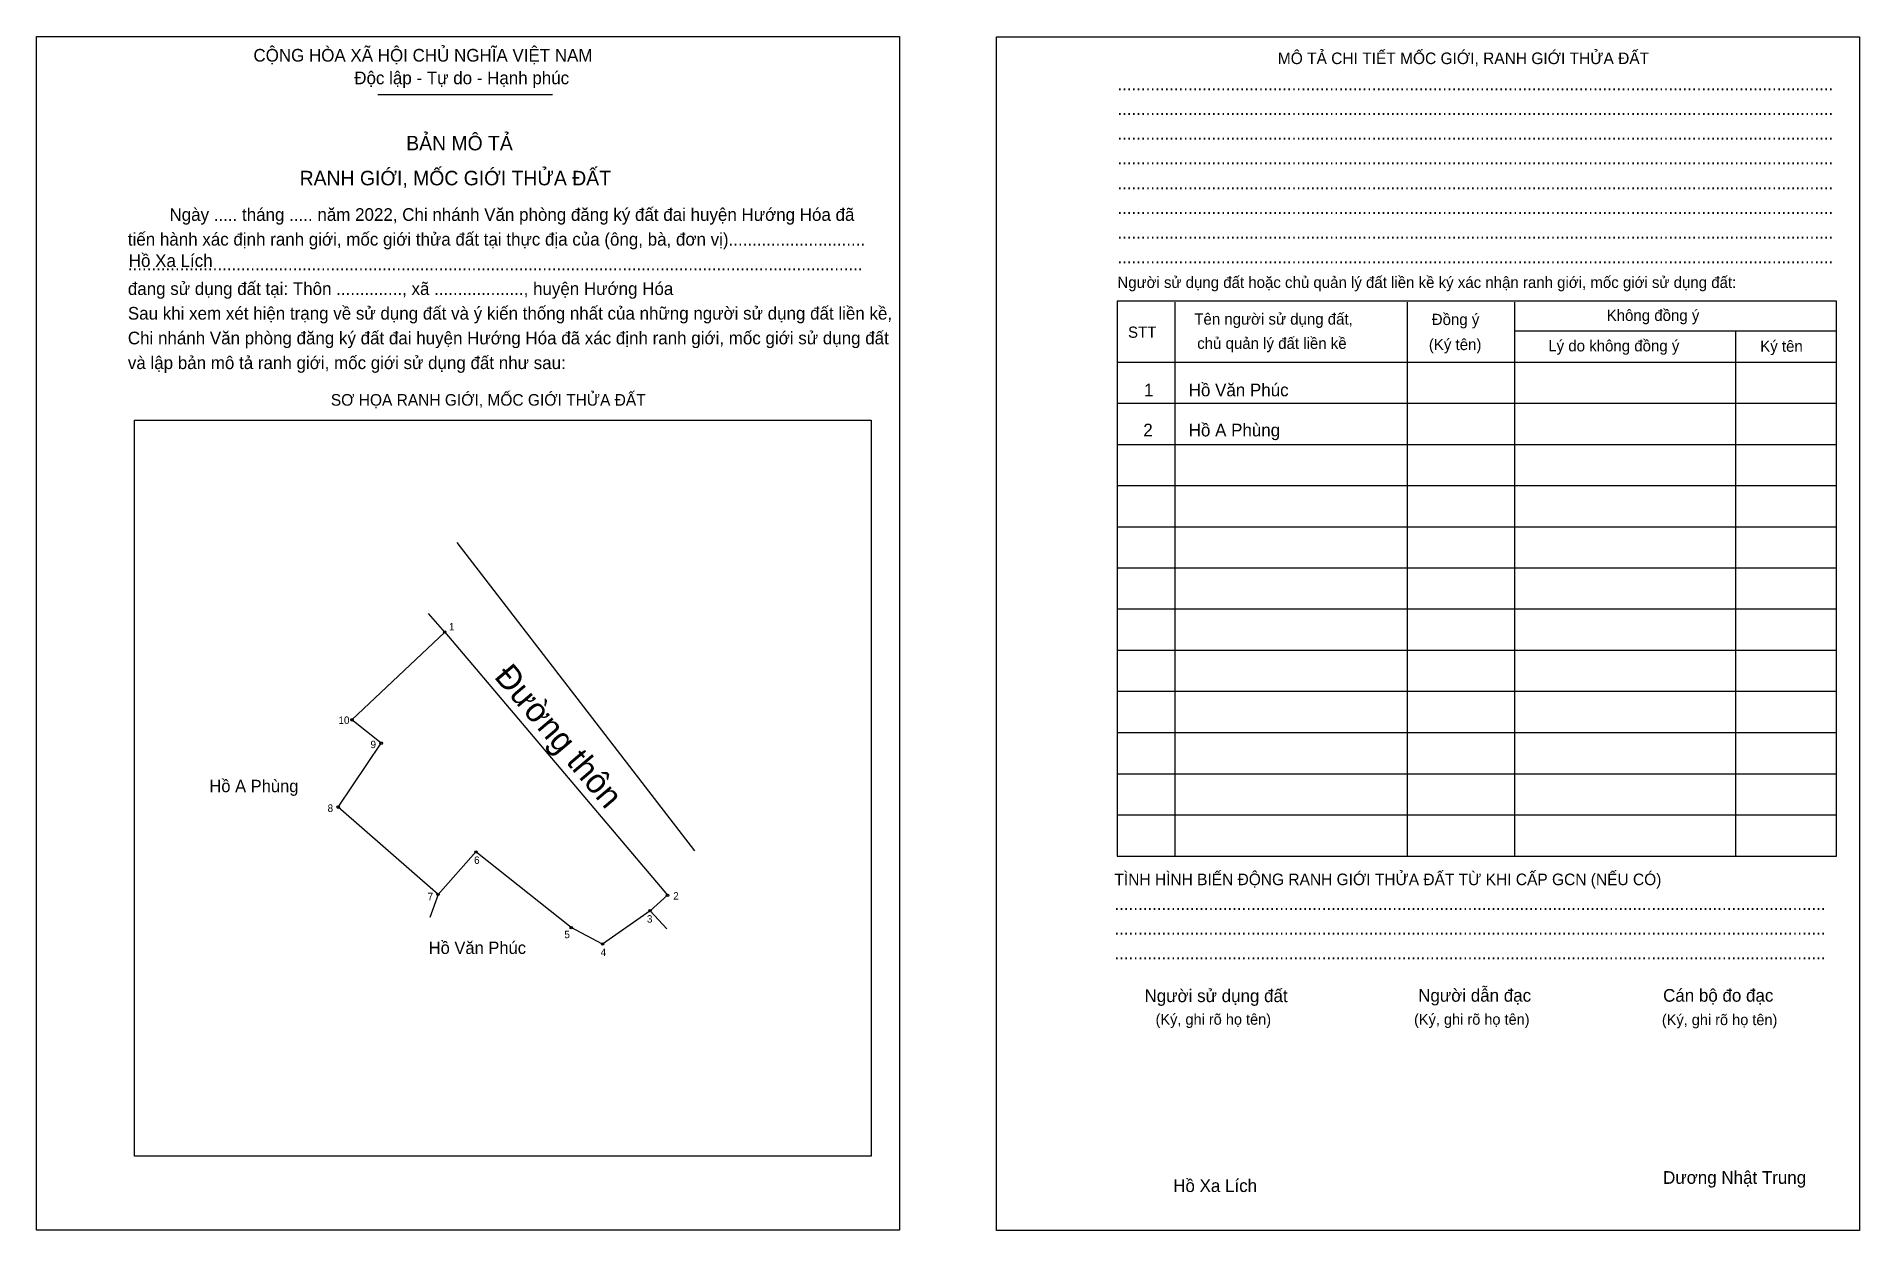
# Model space of a CAD drawing. Extents: x 547369 to 547595, y 1838713 to 1838861.
import ezdxf

# ---------------------------------------------------------------- set-up
doc = ezdxf.new("R2010")
doc.units = 0
for name, color, linetype in [('Level 1', 7, 'Continuous'), ('Level 10', 7, 'Continuous'), ('Level 11', 7, 'Continuous'), ('Level 2', 7, 'Continuous'), ('Level 25', 7, 'Continuous'), ('Level 27', 7, 'Continuous'), ('Level 36', 7, 'Continuous'), ('Level 52', 7, 'Continuous'), ('Level 55', 7, 'Continuous'), ('Level 6', 7, 'Continuous'), ('Level 9', 7, 'Continuous')]:
    doc.layers.add(name, color=color, linetype=linetype)

msp = doc.modelspace()

# ---------------------------------------------------------------- linework, layer by layer
at = {"layer": 'Level 1'}
for p, q in [((547369.39, 1838861.26), (547369.39, 1838861.26)), ((547488.21, 1838861.21), (547488.21, 1838861.21)), ((547411.65, 1838854.08), (547433.24, 1838854.08)), ((547510.29, 1838828.36), (547510.29, 1838759.84)), ((547539.01, 1838828.36), (547539.01, 1838759.84)), ((547552.31, 1838828.36), (547552.31, 1838759.84)), ((547552.31, 1838824.84), (547592.14, 1838824.84)), ((547579.66, 1838824.84), (547579.66, 1838759.84)), ((547503.15, 1838820.97), (547592.14, 1838820.97)), ((547503.15, 1838815.88), (547592.14, 1838815.88)), ((547381.52, 1838813.79), (547381.52, 1838813.79)), ((547503.15, 1838810.78), (547592.14, 1838810.78)), ((547503.15, 1838805.69), (547592.14, 1838805.69)), ((547503.15, 1838800.59), (547592.14, 1838800.59)), ((547503.15, 1838795.5), (547592.14, 1838795.5)), ((547503.15, 1838790.41), (547592.14, 1838790.41)), ((547503.15, 1838785.31), (547592.14, 1838785.31)), ((547503.15, 1838780.22), (547592.14, 1838780.22)), ((547503.15, 1838775.13), (547592.14, 1838775.13)), ((547503.15, 1838770.03), (547592.14, 1838770.03)), ((547503.15, 1838764.94), (547592.14, 1838764.94)), ((547472.69, 1838722.71), (547472.69, 1838722.71)), ((547476.19, 1838713.54), (547476.19, 1838713.54)), ((547595.01, 1838713.49), (547595.01, 1838713.49))]:
    msp.add_line(p, q, dxfattribs=at)
for points in [[(547592.14, 1838828.51), (547503.15, 1838828.51), (547503.15, 1838759.84), (547592.14, 1838759.84)], [(547381.52, 1838813.79), (547472.69, 1838813.79), (547472.69, 1838722.71), (547381.52, 1838722.71)]]:
    msp.add_lwpolyline(points, close=True, dxfattribs=at)
at = {"layer": 'Level 10'}
msp.add_line((547421.43, 1838798.64), (547450.83, 1838760.47), dxfattribs=at)
msp.add_lwpolyline([(547419.91, 1838787.55), (547447.48, 1838754.98), (547445.33, 1838753.07), (547439.46, 1838748.95), (547435.57, 1838750.98), (547423.78, 1838760.34), (547419.09, 1838755.09), (547406.73, 1838765.89), (547412.05, 1838773.8), (547408.43, 1838776.69)], close=True, dxfattribs=at)
at = {"layer": 'Level 11'}
for centre in [(547419.91, 1838787.55), (547419.91, 1838787.55), (547408.43, 1838776.69), (547412.05, 1838773.8), (547406.73, 1838765.89), (547423.78, 1838760.34), (547419.09, 1838755.09), (547447.48, 1838754.98), (547445.33, 1838753.07), (547435.57, 1838750.98), (547439.46, 1838748.95)]:
    msp.add_circle(centre, 0.153, dxfattribs=at)
at = {"layer": 'Level 2'}
for points in [[(547369.39, 1838861.26), (547476.19, 1838861.26), (547476.19, 1838713.54), (547369.39, 1838713.54)], [(547488.21, 1838861.21), (547595.01, 1838861.21), (547595.01, 1838713.49), (547488.21, 1838713.49)]]:
    msp.add_lwpolyline(points, close=True, dxfattribs=at)
at = {"layer": 'Level 25'}
for p, q in [((547412.05, 1838773.8), (547408.43, 1838776.69)), ((547419.09, 1838755.09), (547406.73, 1838765.89)), ((547435.57, 1838750.98), (547423.78, 1838760.34)), ((547447.48, 1838754.98), (547445.33, 1838753.07))]:
    msp.add_line(p, q, dxfattribs=at)
at = {"layer": 'Level 27'}
for p, q in [((547419.91, 1838787.55), (547417.9, 1838789.85)), ((547419.09, 1838755.09), (547418.08, 1838752.21)), ((547445.33, 1838753.07), (547447.41, 1838750.83))]:
    msp.add_line(p, q, dxfattribs=at)

# ---------------------------------------------------------------- texts
at = {"layer": 'Level 1'}
for s, height, p in [('CỘNG HÒA XÃ HỘI CHỦ NGHĨA VIỆT NAM', 1.5688, (547396.24, 1838858.15)), ('MÔ TẢ CHI TIẾT MỐC GIỚI, RANH GIỚI THỬA ĐẤT', 1.4343, (547523.02, 1838857.84)), ('Độc lập - Tự do - Hạnh phúc', 1.5688, (547408.72, 1838855.35)), ('........................................................................................................................................................', 1.56879, (547503.16, 1838854.59)), ('........................................................................................................................................................', 1.56879, (547503.16, 1838851.53)), ('BẢN MÔ TẢ', 1.793, (547415.15, 1838847.17)), ('........................................................................................................................................................', 1.56879, (547503.16, 1838848.48)), ('RANH GIỚI, MỐC GIỚI THỬA ĐẤT', 1.7931, (547401.96, 1838842.84)), ('........................................................................................................................................................', 1.56879, (547503.16, 1838845.42)), ('........................................................................................................................................................', 1.56879, (547503.16, 1838842.36)), ('Ngày ..... tháng ..... năm 2022, Chi nhánh Văn phòng đăng ký đất đai huyện Hướng Hóa đã', 1.5688, (547385.85, 1838838.44)), ('........................................................................................................................................................', 1.56879, (547503.16, 1838839.31)), ('tiến hành xác định ranh giới, mốc giới thửa đất tại thực địa của (ông, bà, đơn vị).............................', 1.56879, (547380.7, 1838835.38)), ('........................................................................................................................................................', 1.56879, (547503.16, 1838836.25)), ('............................................................................................................................................................', 1.56879, (547380.7, 1838832.33)), ('Người sử dụng đất hoặc chủ quản lý đất liền kề ký xác nhận ranh giới, mốc giới sử dụng đất:', 1.3896, (547503.16, 1838830.14)), ('........................................................................................................................................................', 1.56879, (547503.16, 1838833.19)), ('đang sử dụng đất tại: Thôn .............., xã ..................., huyện Hướng Hóa', 1.5688, (547380.7, 1838829.27)), ('Sau khi xem xét hiện trạng về sử dụng đất và ý kiến thống nhất của những người sử dụng đất liền kề,', 1.5688, (547380.7, 1838826.22)), ('Tên người sử dụng đất,', 1.3896, (547512.68, 1838825.6)), ('Đồng ý', 1.39, (547542.07, 1838825.55)), ('Không đồng ý', 1.3896, (547563.72, 1838826.06)), ('Chi nhánh Văn phòng đăng ký đất đai huyện Hướng Hóa đã xác định ranh giới, mốc giới sử dụng đất', 1.5688, (547380.7, 1838823.16)), ('STT', 1.39, (547504.48, 1838823.97)), ('chủ quản lý đất liền kề', 1.3896, (547513.04, 1838822.6)), ('(Ký tên)', 1.39, (547541.71, 1838822.45)), ('Lý do không đồng ý', 1.3896, (547556.49, 1838822.29)), ('Ký tên', 1.39, (547582.72, 1838822.24)), ('và lập bản mô tả ranh giới, mốc giới sử dụng đất như sau:', 1.5688, (547380.7, 1838820.1)), ('SƠ HỌA RANH GIỚI, MỐC GIỚI THỬA ĐẤT', 1.4343, (547405.82, 1838815.57)), ('TÌNH HÌNH BIẾN ĐỘNG RANH GIỚI THỬA ĐẤT TỪ KHI CẤP GCN (NẾU CÓ)', 1.4343, (547502.8, 1838756.23)), ('.......................................................................................................................................................', 1.56879, (547502.8, 1838753.17)), ('.......................................................................................................................................................', 1.56879, (547502.8, 1838750.12)), ('.......................................................................................................................................................', 1.56879, (547502.8, 1838747.06)), ('Người sử dụng đất', 1.5688, (547506.52, 1838741.76)), ('Người dẫn đạc', 1.5688, (547540.39, 1838741.81)), ('Cán bộ đo đạc', 1.5688, (547570.7, 1838741.81)), ('(Ký, ghi rõ họ tên)', 1.3447, (547507.89, 1838738.96)), ('(Ký, ghi rõ họ tên)', 1.3447, (547539.88, 1838738.96)), ('(Ký, ghi rõ họ tên)', 1.3447, (547570.55, 1838738.91)), ('Dương Nhật Trung', 1.5688, (547570.7, 1838719.27))]:
    msp.add_text(s, height=height, dxfattribs=at).set_placement(p)
at = {"layer": 'Level 10'}
msp.add_text('Đường thôn', height=3, rotation=310.2485, dxfattribs=at).set_placement((547425.93, 1838781.98))
at = {"layer": 'Level 36'}
for s, height, p in [('Hồ A Phùng', 1.528, (547390.79, 1838767.74)), ('Hồ Văn Phúc', 1.5281, (547417.93, 1838747.72))]:
    msp.add_text(s, height=height, dxfattribs=at).set_placement(p)
at = {"layer": 'Level 52'}
for s, height, p in [('1', 1.57, (547506.46, 1838816.73)), ('Hồ Văn Phúc', 1.5688, (547511.99, 1838816.73)), ('2', 1.57, (547506.37, 1838811.77)), ('Hồ A Phùng', 1.569, (547511.99, 1838811.77))]:
    msp.add_text(s, height=height, dxfattribs=at).set_placement(p)
at = {"layer": 'Level 55'}
for s, p in [('1', (547419.88, 1838787.55)), ('10', (547408.36, 1838776.69)), ('9', (547412.02, 1838773.8)), ('8', (547406.7, 1838765.89)), ('6', (547423.75, 1838760.34)), ('7', (547419.06, 1838755.09)), ('2', (547447.45, 1838754.98)), ('3', (547445.3, 1838753.07)), ('5', (547435.54, 1838750.98)), ('4', (547439.42, 1838748.95))]:
    msp.add_text(s, height=0.102, dxfattribs=at).set_placement(p)
at = {"layer": 'Level 6'}
for p in [(547380.81, 1838832.74), (547510.07, 1838718.26)]:
    msp.add_text('Hồ Xa Lích', height=1.569, dxfattribs=at).set_placement(p)
at = {"layer": 'Level 9'}
for s, p in [('1', (547420.43, 1838787.75)), ('10', (547406.76, 1838776.19)), ('9', (547410.73, 1838773.19)), ('8', (547405.42, 1838765.3)), ('6', (547423.55, 1838758.87)), ('7', (547417.8, 1838754.37)), ('2', (547448.19, 1838754.45)), ('3', (547444.94, 1838751.6)), ('5', (547434.72, 1838749.67)), ('4', (547439.21, 1838747.47))]:
    msp.add_text(s, height=0.917, dxfattribs=at).set_placement(p)

doc.saveas('drawing.dxf')
